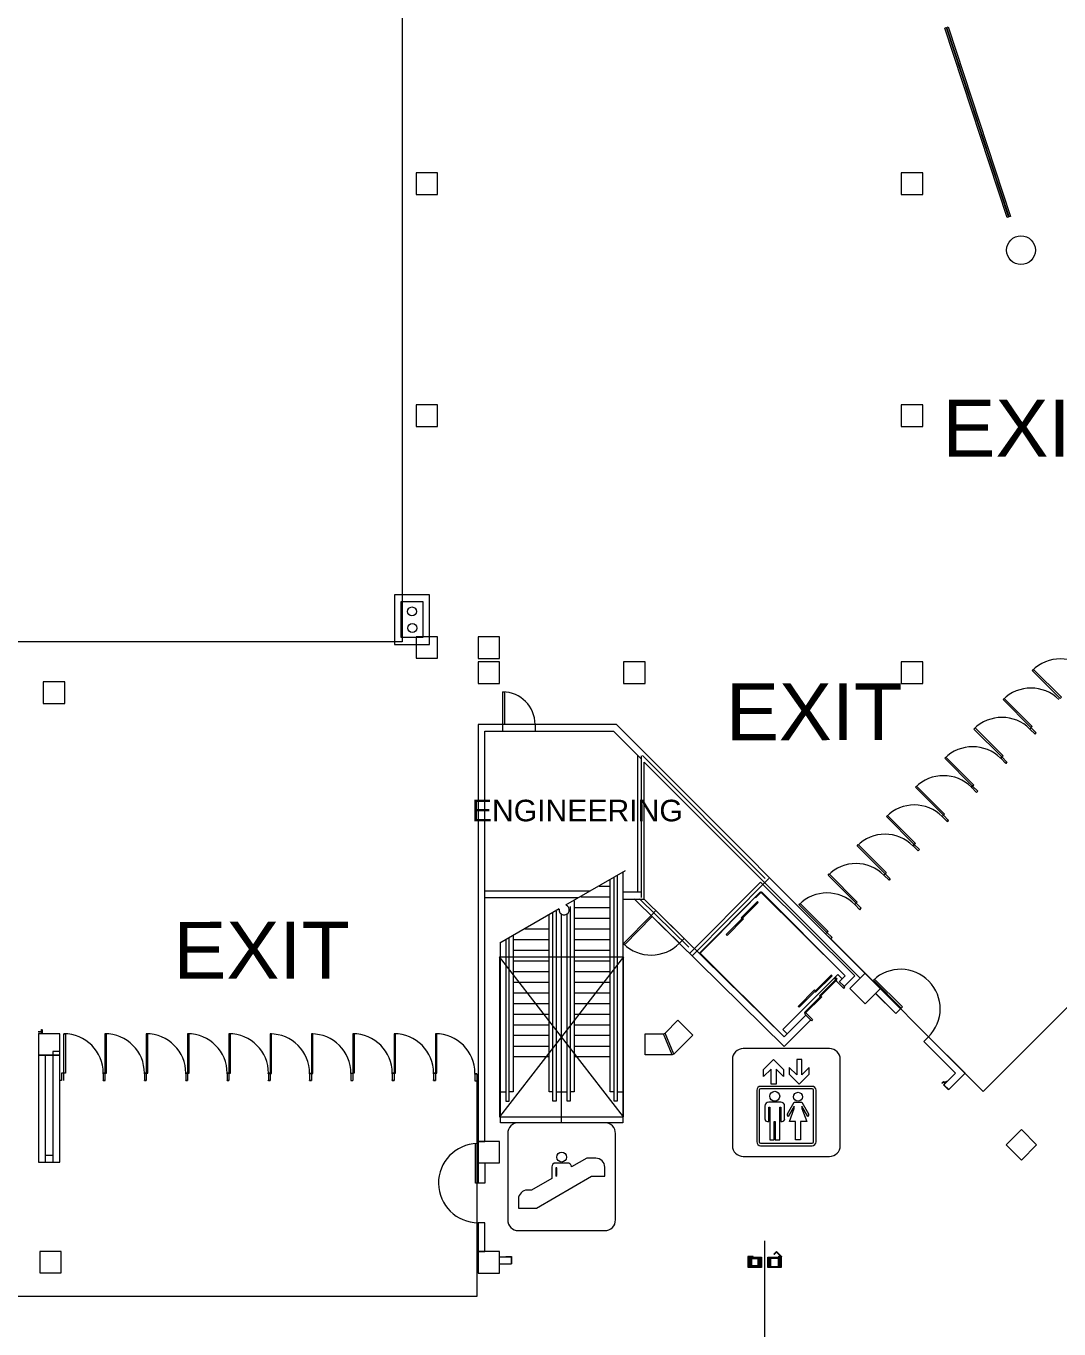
# Model space of a CAD drawing. Header units: inches. Extents: x -357 to 23496, y 116 to 10306.
# Drawn here: x 11954 to 13104, y 7147 to 8597 of the extents above; entities that cross this region are included whole.
import ezdxf
from ezdxf.enums import TextEntityAlignment as Align

# ---------------------------------------------------------------- set-up
doc = ezdxf.new("R2010")
doc.units = ezdxf.units.IN
doc.header["$MEASUREMENT"] = 0
for name, color, linetype, true_color in [('Airwall', 7, 'Continuous', 0xffffff), ('Building', 7, 'Continuous', 0xffffff), ('Columns', 7, 'Continuous', 0xffffff), ('Exit Text', 7, 'Continuous', 0xffffff), ('Symbols', 7, 'Continuous', 0xffffff), ('Text', 7, 'Continuous', 0xffffff)]:
    doc.layers.add(name, color=color, linetype=linetype, true_color=true_color)
doc.styles.add('Arial', font='Arial.ttf')

msp = doc.modelspace()

# ---------------------------------------------------------------- linework, layer by layer
at = {"layer": 'Airwall', "color": 4, "lineweight": 5, "transparency": 33554687}
msp.add_lwpolyline([(12776.3, 7245.3), (12776.3, 3820.5)], dxfattribs=at).dxf.unprotected_set("ltscale", 0)
at = {"layer": 'Building', "color": 18, "lineweight": 5, "true_color": 0x000000, "transparency": 33554687}
for points in [[(12373.1, 8986.6), (12373.1, 7911.7), (2258.7, 7911.7), (1572, 7225.1)], [(12978.3, 8595.3), (13047.8, 8384.4), (13046.3, 8384), (12976.9, 8594.8), (12978.3, 8595.3)], [(12980.4, 8596), (13049.9, 8385.1), (13048.5, 8384.7), (12979, 8595.5), (12980.4, 8596)], [(12364.3, 7909), (12403.5, 7909), (12403.5, 7964.3), (12364.3, 7964.3), (12364.3, 7909)], [(12371.9, 7956.6), (12395.9, 7956.6), (12395.9, 7916.6), (12371.9, 7916.6), (12371.9, 7956.6)], [(12849.9, 7581.3), (13019.6, 7411.6), (13514.2, 7906.2)], [(13074.1, 7880), (13075.4, 7881.2), (13106.5, 7850.1), (13105.3, 7848.9), (13074.1, 7880), (13074.1, 7880)], [(12484.9, 7812.3), (12484.9, 7856), (12486.7, 7856), (12486.7, 7820)], [(13041.6, 7847.5), (13042.8, 7848.7), (13074, 7817.6), (13072.7, 7816.4), (13041.6, 7847.5), (13041.6, 7847.5)], [(12899.5, 7520.9), (12922.3, 7498.1), (12927.7, 7503.5), (12611.3, 7820), (12457.4, 7820), (12457.4, 7356), (12465, 7356), (12465, 7812.3), (12608.1, 7812.3)], [(12520.9, 7820), (12520.9, 7812.3)], [(13009.3, 7814.8), (13010.5, 7816), (13041.6, 7784.9), (13040.4, 7783.7), (13009.3, 7814.8), (13009.3, 7814.8)], [(13073.3, 7815.8), (13072.9, 7816.2), (13071.5, 7814.8), (13077.2, 7809.1), (13078.6, 7810.5), (13078.2, 7810.9)], [(13072.7, 7816.4), (13078.4, 7810.7)], [(12634.8, 7785.7), (12608.1, 7812.3), (12638.6, 7781.9)], [(12634.8, 7785.7), (12634.8, 7633.3)], [(12777.1, 7648.6), (12640.4, 7785.5)], [(12618.4, 7625.6), (12642.4, 7625.6), (12642.4, 7778)], [(12638.8, 7785), (12638.8, 7627.4)], [(12882.7, 7537.7), (12642.4, 7778)], [(12976.7, 7782.3), (12978, 7783.5), (13009.1, 7752.4), (13007.8, 7751.1), (12976.7, 7782.3), (12976.7, 7782.3)], [(13039.3, 7781.9), (13039, 7782.3), (13040.4, 7783.7), (13046, 7778), (13044.6, 7776.6), (13044.3, 7777)], [(13040.7, 7783.3), (13040.4, 7783.7), (13039, 7782.3), (13044.6, 7776.6), (13046, 7778), (13045.7, 7778.4)], [(12944.3, 7750), (12945.5, 7751.2), (12976.6, 7720.1), (12975.4, 7718.9), (12944.3, 7750), (12944.3, 7750)], [(13006.8, 7749.4), (13006.4, 7749.7), (13007.8, 7751.1), (13013.5, 7745.5), (13012.1, 7744.1), (13011.7, 7744.4)], [(13008.3, 7751), (13007.9, 7751.4), (13006.5, 7750), (13012.2, 7744.3), (13013.6, 7745.7), (13013.2, 7746.1)], [(12911.8, 7717.4), (12913, 7718.7), (12944.1, 7687.6), (12942.9, 7686.3), (12911.8, 7717.4), (12911.8, 7717.4)], [(12974.3, 7717.1), (12974, 7717.4), (12975.4, 7718.9), (12981.1, 7713.2), (12979.6, 7711.8), (12979.3, 7712.1)], [(12975.7, 7718.5), (12975.4, 7718.9), (12974, 7717.4), (12979.6, 7711.8), (12981, 7713.2), (12980.7, 7713.6)], [(12879.2, 7684.9), (12880.5, 7686.2), (12911.6, 7655.1), (12910.3, 7653.8), (12879.2, 7684.9), (12879.2, 7684.9)], [(12943.2, 7686), (12942.9, 7686.4), (12941.5, 7684.9), (12947.1, 7679.3), (12948.5, 7680.7), (12948.2, 7681)], [(12941.8, 7684.6), (12941.5, 7684.9), (12942.9, 7686.3), (12948.5, 7680.7), (12947.1, 7679.3), (12946.8, 7679.6)], [(12618.4, 7655), (12618.4, 7376.7), (12482.4, 7376.7), (12482.4, 7576.4)], [(12621.2, 7657), (12554.9, 7618.7)], [(12608.7, 7411.2), (12604.4, 7411.2), (12604.4, 7646.9)], [(12612.2, 7651.4), (12612.2, 7400.7), (12608.7, 7400.7), (12608.7, 7649.4)], [(12864.9, 7528.4), (12876.8, 7540.3), (12771.7, 7644.4), (12692.8, 7565.2)], [(12695.8, 7562.5), (12781.1, 7648.4)], [(12846.9, 7652.2), (12848.1, 7653.5), (12879.2, 7622.3), (12878, 7621.1), (12846.9, 7652.2), (12846.9, 7652.2)], [(12915.8, 7648.3), (12916.2, 7648), (12914.8, 7646.6), (12909.1, 7652.2), (12910.5, 7653.6), (12910.9, 7653.3), (12910.5, 7653.6), (12909.1, 7652.2), (12914.8, 7646.6), (12916.2, 7648), (12915.8, 7648.3)], [(12910.3, 7653.8), (12916, 7648.2)], [(12465, 7634.6), (12582, 7634.6)], [(12569.1, 7626.9), (12465, 7626.9)], [(12571.7, 7628.1), (12604.4, 7628.1)], [(12592.3, 7639.9), (12604.4, 7639.9)], [(12638.6, 7633.3), (12618.4, 7633.3)], [(12631.2, 7625.9), (12797.9, 7461.5), (12827.4, 7490.9)], [(12636.9, 7625.7), (12691.8, 7572)], [(12642, 7626), (12797.9, 7472.2), (12822, 7496.3)], [(12866, 7540.3), (12771.7, 7633.6), (12703.6, 7565.2)], [(12822, 7496.3), (12797.9, 7472.2), (12704.6, 7565.5), (12771.7, 7633.6), (12866, 7540.3), (12859.5, 7533.8), (12866, 7540.3), (12772.7, 7633.6), (12766.2, 7627.1)], [(12547.7, 7614.6), (12481.8, 7576.5)], [(12544.2, 7612.1), (12544.2, 7400.7), (12540.7, 7400.7), (12540.7, 7610.1)], [(12560, 7617.4), (12560, 7400.7), (12556.5, 7400.7), (12556.5, 7609.7)], [(12564.4, 7623.8), (12564.4, 7411.2), (12560, 7411.2)], [(12564.4, 7616.2), (12604.4, 7616.2)], [(12650.1, 7607.3), (12655.4, 7612.8), (12686.8, 7581.9), (12681.5, 7576.5), (12650.1, 7607.3)], [(12751.8, 7604.4), (12752.7, 7603.5), (12734.5, 7585.2), (12733.6, 7586.2), (12769.2, 7621.9), (12768.3, 7622.8), (12750.1, 7604.6), (12751, 7603.7)], [(12814.5, 7619.5), (12815.8, 7620.7), (12846.9, 7589.6), (12845.7, 7588.4), (12814.5, 7619.5), (12814.5, 7619.5)], [(12878.5, 7620.6), (12878.2, 7620.9), (12876.8, 7619.5), (12882.4, 7613.8), (12883.8, 7615.3), (12883.5, 7615.6)], [(12878, 7621.1), (12883.7, 7615.4)], [(12540.7, 7411.2), (12536.4, 7411.2), (12536.4, 7607.6)], [(12550.4, 7376.7), (12550.4, 7609.5)], [(12564.4, 7604.3), (12604.4, 7604.3)], [(12619.2, 7576), (12620.5, 7574.8), (12651.3, 7606.1), (12650.1, 7607.3), (12619.2, 7576), (12619.2, 7576)], [(12496.4, 7584.5), (12496.4, 7411.2), (12492, 7411.2)], [(12510, 7592.4), (12536.4, 7592.4)], [(12564.4, 7592.4), (12604.4, 7592.4)], [(12704.6, 7565.5), (12728.7, 7589.6)], [(12844.6, 7586.6), (12844.2, 7587), (12845.7, 7588.4), (12851.3, 7582.7), (12849.9, 7581.3), (12849.5, 7581.7)], [(12846, 7588.1), (12845.6, 7588.4), (12844.2, 7587), (12849.9, 7581.3), (12851.3, 7582.8), (12850.9, 7583.1)], [(12488.5, 7580), (12488.5, 7400.7), (12492, 7400.7), (12492, 7582)], [(12496.4, 7580.5), (12536.4, 7580.5)], [(12496.4, 7568.7), (12536.4, 7568.7)], [(12564.4, 7580.5), (12604.4, 7580.5)], [(12564.4, 7568.7), (12604.4, 7568.7)], [(12481.4, 7561.2), (12619.4, 7561.2)], [(12619.4, 7383.2), (12481.4, 7561.2), (12481.4, 7383.2), (12619.4, 7383.2), (12619.4, 7561.2), (12481.4, 7383.2)], [(12496.4, 7556.8), (12536.4, 7556.8)], [(12564.4, 7556.8), (12604.4, 7556.8)], [(12496.4, 7544.9), (12536.4, 7544.9)], [(12564.4, 7544.9), (12604.4, 7544.9)], [(12862.5, 7537), (12857.8, 7541.7), (12796.6, 7480.3), (12801.3, 7475.6)], [(12832.2, 7522.9), (12833.1, 7522), (12851.3, 7540.2), (12850.4, 7541.1), (12814.7, 7505.3), (12813.8, 7506.2), (12832, 7524.5), (12832.9, 7523.6)], [(12888.1, 7509.2), (12905.1, 7526.2), (12888.1, 7543.1), (12871.1, 7526.2), (12888.1, 7509.2), (12888.1, 7509.2)], [(12496.4, 7533.1), (12536.4, 7533.1)], [(12496.6, 7533), (12535.5, 7533)], [(12564.4, 7533.1), (12604.4, 7533.1)], [(12564.6, 7533), (12603.5, 7533)], [(12838.9, 7517.7), (12839.8, 7516.8), (12821.6, 7498.5), (12820.7, 7499.4), (12856.3, 7535.2), (12855.4, 7536.1), (12837.2, 7517.8), (12838.1, 7516.9)], [(12857, 7536.3), (12855, 7538.3), (12854.2, 7537.6), (12856.7, 7535.2), (12856, 7534.5), (12864.3, 7526.2), (12865.7, 7527.6), (12863.9, 7529.4)], [(12865.2, 7528.2), (12865.2, 7528.2), (12859.4, 7533.9)], [(12872.1, 7534.8), (12871.7, 7535.2), (12867.4, 7530.9), (12867.8, 7530.5)], [(12897.3, 7535.3), (12928.4, 7504.2)], [(12922.3, 7498.1), (12929.6, 7505.5), (12898.6, 7536.5)], [(12496.4, 7521.2), (12536.4, 7521.2)], [(12564.4, 7521.2), (12604.4, 7521.2)], [(12899.9, 7520.6), (12922.3, 7498.1)], [(12496.4, 7509.3), (12536.4, 7509.3)], [(12496.4, 7497.4), (12536.4, 7497.4)], [(12564.4, 7509.3), (12604.4, 7509.3)], [(12564.4, 7497.4), (12604.4, 7497.4)], [(12822, 7496.3), (12797.9, 7472.2), (12773.5, 7496.5)], [(12829.7, 7491.5), (12828.3, 7490), (12820.9, 7497.4), (12822.3, 7498.9), (12829.7, 7491.5)], [(11972.1, 7480.8), (11972.1, 7477.8)], [(12496.4, 7485.5), (12536.4, 7485.5)], [(12564.4, 7485.5), (12604.4, 7485.5)], [(12673.5, 7452.1), (12643.3, 7452.1), (12643.3, 7475.8), (12663.7, 7475.8), (12665.5, 7476.5), (12679.9, 7490.9), (12696.6, 7474.2), (12675.3, 7452.9), (12673.5, 7452.1)], [(12454, 7430.8), (12454, 7431.3), (12456, 7431.3), (12456, 7183.3), (11751.3, 7183.3), (11751.3, 7475.4)], [(11972.1, 7477.8), (11968.1, 7477.8)], [(11968.1, 7477.8), (11968.1, 7477.8)], [(11968.3, 7478), (11971.4, 7478)], [(11968.3, 7475.8), (11968.6, 7476)], [(11968.3, 7475.8), (11968.3, 7475.8)], [(11992.1, 7475.8), (11968.3, 7475.8), (11968.3, 7332.7), (11991.9, 7332.7), (11991.9, 7455.8), (11984.3, 7455.8), (11984.3, 7332.7)], [(11968.3, 7452), (11992.1, 7452), (11992.1, 7475.8)], [(11992.1, 7475.8), (11968.3, 7475.8)], [(11968.6, 7476), (11971.7, 7476)], [(11971.8, 7478.4), (11971.8, 7480.5)], [(11972.3, 7475.8), (11972, 7476.1)], [(11972.1, 7476.4), (11972.1, 7479.5)], [(11972.3, 7479.8), (11972.3, 7475.8)], [(11996.4, 7423.8), (11996.4, 7475.8), (11998.2, 7475.8), (11998.2, 7431.8), (11996.4, 7431.8)], [(12042.2, 7475.7), (12042.2, 7423.7), (12040.2, 7423.7), (12040.2, 7424.2)], [(12044, 7475.7), (12042.2, 7475.7)], [(12044, 7431.7), (12044, 7475.7)], [(12088.2, 7475.7), (12088.2, 7423.7), (12086.2, 7423.7), (12086.2, 7424.2)], [(12090, 7475.7), (12088.2, 7475.7)], [(12090, 7431.7), (12090, 7475.7)], [(12134.2, 7475.7), (12134.2, 7423.7), (12132.2, 7423.7), (12132.2, 7424.2)], [(12136, 7475.7), (12134.2, 7475.7)], [(12136, 7431.7), (12136, 7475.7)], [(12180.2, 7475.7), (12180.2, 7423.7), (12178.2, 7423.7), (12178.2, 7424.2)], [(12182, 7475.7), (12180.2, 7475.7)], [(12182, 7431.7), (12182, 7475.7)], [(12226, 7475.6), (12226, 7423.6), (12224, 7423.6), (12224, 7424.1)], [(12227.7, 7475.6), (12226, 7475.6)], [(12227.7, 7431.6), (12227.7, 7475.6)], [(12270, 7431.1), (12270, 7431.6), (12272, 7431.6), (12273.7, 7431.6), (12273.7, 7475.6), (12272, 7475.6), (12272, 7423.6), (12270, 7423.6), (12270, 7424.1)], [(12318, 7475.8), (12318, 7423.8)], [(12318, 7475.8), (12319.7, 7475.8)], [(12319.7, 7475.8), (12319.7, 7431.8)], [(12364, 7475.8), (12364, 7423.8), (12362, 7423.8), (12362, 7424.3)], [(12365.7, 7475.8), (12364, 7475.8)], [(12365.7, 7431.8), (12365.7, 7475.8)], [(12410, 7475.8), (12410, 7423.8), (12408, 7423.8), (12408, 7424.3)], [(12411.7, 7475.8), (12410, 7475.8)], [(12411.7, 7431.8), (12411.7, 7475.8)], [(12536.4, 7473.7), (12496.4, 7473.7)], [(12604.4, 7473.7), (12564.4, 7473.7)], [(12673.5, 7452.1), (12663.7, 7475.8)], [(12675.3, 7452.9), (12665.5, 7476.5)], [(12806.3, 7480.6), (12797.9, 7472.2)], [(12958.8, 7472.4), (12953.4, 7467)], [(12988.7, 7431.8), (12975.9, 7419), (12981.3, 7413.6), (12999.5, 7431.8), (12958.8, 7472.4), (12953.4, 7467), (12988.7, 7431.8)], [(11992.1, 7452), (11968.3, 7452)], [(11975.9, 7332.7), (11975.9, 7452)], [(12496.4, 7461.8), (12536.4, 7461.8)], [(12564.4, 7461.8), (12604.4, 7461.8)], [(12536.4, 7449.9), (12496.4, 7449.9)], [(12604.4, 7449.9), (12564.4, 7449.9)], [(11996, 7431.4), (11996, 7431.9), (11994, 7431.8), (11994, 7423.8), (11992, 7423.8), (11992, 7424.3)], [(12040.2, 7431.2), (12040.2, 7431.7)], [(12040.2, 7431.7), (12042.2, 7431.7)], [(12042.4, 7431.3), (12042.4, 7431.8), (12040.4, 7431.8), (12040.4, 7423.8), (12042.4, 7423.8), (12042.4, 7424.3)], [(12042.2, 7431.7), (12044, 7431.7)], [(12088.2, 7431.2), (12088.2, 7431.7), (12086.2, 7431.7), (12086.2, 7423.7), (12088.2, 7423.7), (12088.2, 7424.2)], [(12086.2, 7431.2), (12086.2, 7431.7)], [(12086.2, 7431.7), (12088.2, 7431.7)], [(12088.2, 7431.7), (12090, 7431.7)], [(12134.2, 7431.2), (12134.2, 7431.7), (12132.2, 7431.7), (12132.2, 7423.7), (12134.2, 7423.7), (12134.2, 7424.2)], [(12132.2, 7431.2), (12132.2, 7431.7)], [(12132.2, 7431.7), (12134.2, 7431.7)], [(12134.2, 7431.7), (12136, 7431.7)], [(12180.2, 7431.2), (12180.2, 7431.7), (12178.2, 7431.7), (12178.2, 7423.7), (12180.2, 7423.7), (12180.2, 7424.2)], [(12178.2, 7431.2), (12178.2, 7431.7)], [(12178.2, 7431.7), (12180.2, 7431.7)], [(12180.2, 7431.7), (12182, 7431.7)], [(12224, 7431.1), (12224, 7431.6)], [(12224, 7431.6), (12226, 7431.6)], [(12226.2, 7431.2), (12226.2, 7431.7), (12224.2, 7431.7), (12224.2, 7423.7), (12226.2, 7423.7), (12226.2, 7424.2)], [(12226, 7431.6), (12227.7, 7431.6)], [(12272, 7431.1), (12272, 7431.6), (12270, 7431.6), (12270, 7423.6), (12272, 7423.6), (12272, 7424.1)], [(12318, 7431.1), (12318, 7431.6), (12316, 7431.6), (12316, 7423.6), (12318, 7423.6), (12318, 7424.1)], [(12319.7, 7431.8), (12318, 7431.8)], [(12364, 7431.3), (12364, 7431.8), (12362, 7431.8), (12362, 7423.8), (12364, 7423.8), (12364, 7424.3)], [(12362, 7431.3), (12362, 7431.8)], [(12362, 7431.8), (12364, 7431.8)], [(12364, 7431.8), (12365.7, 7431.8)], [(12410, 7431.3), (12410, 7431.8), (12408, 7431.8), (12408, 7423.8), (12410, 7423.8), (12410, 7424.3)], [(12408, 7431.3), (12408, 7431.8)], [(12408, 7431.8), (12410, 7431.8)], [(12410, 7431.8), (12411.7, 7431.8)], [(12454, 7431.8), (12454, 7423.8)], [(12456, 7430.8), (12456, 7431.3), (12454, 7431.3), (12454, 7423.3), (12456, 7423.3), (12456, 7423.8)], [(12454, 7423.8), (12454, 7423.3)], [(12454, 7423.3), (12456, 7423.3)], [(12482.4, 7411.2), (12488.5, 7411.2)], [(12544.2, 7411.2), (12556.5, 7411.2)], [(12612.2, 7411.2), (12618.4, 7411.2)], [(12973.4, 7420.8), (12975.2, 7422.5)], [(12973.4, 7420.8), (12973.4, 7420.8)], [(12975, 7422), (12973.8, 7420.8)], [(12973.8, 7420.8), (12973.8, 7420.8)], [(12975.2, 7422.5), (12975.2, 7422.6)], [(12975.2, 7422.6), (12975.2, 7422.6)], [(12975.2, 7422.6), (12975.2, 7422.6)], [(12975.2, 7422.6), (12975.2, 7422.6)], [(12975.2, 7422.6), (12975.2, 7422.6)], [(12975.2, 7422.6), (12975.2, 7422.6)], [(12975.2, 7422.6), (12975.2, 7422.6)], [(12975.2, 7422.6), (12975.2, 7422.6)], [(12975.2, 7422.6), (12975.3, 7422.6)], [(12975.2, 7422.5), (12975.2, 7422.5)], [(12975.2, 7422.5), (12975.2, 7422.5)], [(12975.2, 7422.5), (12975.2, 7422.5)], [(12975.2, 7422.5), (12976.9, 7420.8)], [(12978, 7421.8), (12975.2, 7419)], [(12975.2, 7419), (12980.8, 7413.3)], [(12975.3, 7422.6), (12975.3, 7422.6)], [(12975.3, 7422.6), (12975.3, 7422.6)], [(12975.3, 7422.6), (12975.3, 7422.6)], [(12975.3, 7422.6), (12975.3, 7422.6)], [(12975.3, 7422.6), (12975.3, 7422.6)], [(12975.3, 7422.6), (12975.3, 7422.6)], [(12975.3, 7422.6), (12975.3, 7422.6)], [(12975.3, 7422.6), (12975.3, 7422.6)], [(12975.3, 7422.6), (12975.3, 7422.6)], [(12975.3, 7422.6), (12975.3, 7422.6)], [(12975.3, 7422.6), (12975.3, 7422.6)], [(12975.3, 7422.6), (12975.4, 7422.6)], [(12975.4, 7422.6), (12975.4, 7422.6)], [(12975.4, 7422.6), (12975.4, 7422.6)], [(12975.4, 7422.6), (12975.4, 7422.6)], [(12975.4, 7422.6), (12975.4, 7422.6)], [(12975.4, 7422.6), (12975.4, 7422.6)], [(12975.4, 7422.6), (12975.4, 7422.6)], [(12975.4, 7422.6), (12975.4, 7422.6)], [(12975.4, 7422.6), (12975.4, 7422.6)], [(12975.4, 7422.6), (12975.4, 7422.6)], [(12975.4, 7422.6), (12975.4, 7422.6)], [(12975.4, 7422.6), (12975.4, 7422.6)], [(12975.4, 7422.6), (12975.5, 7422.6)], [(12976.6, 7420.8), (12975.4, 7422)], [(12975.5, 7422.6), (12975.5, 7422.6)], [(12975.5, 7422.6), (12975.5, 7422.6)], [(12975.5, 7422.6), (12975.5, 7422.6)], [(12975.5, 7422.6), (12975.5, 7422.6)], [(12975.5, 7422.6), (12975.5, 7422.6)], [(12975.5, 7422.6), (12975.5, 7422.6)], [(12975.5, 7422.6), (12975.5, 7422.6)], [(12975.5, 7422.6), (12975.5, 7422.5)], [(12975.5, 7422.5), (12975.5, 7422.5)], [(12975.5, 7422.5), (12975.5, 7422.5)], [(12975.5, 7422.5), (12976.7, 7421.3)], [(12976.2, 7419.4), (12978, 7421.1)], [(12976.2, 7419.4), (12976.2, 7419.4)], [(12980.8, 7414), (12976.2, 7418.6)], [(12976.2, 7418.6), (12976.2, 7418.6)], [(12976.6, 7420.8), (12976.6, 7420.8)], [(12978.7, 7422.5), (12976.9, 7420.8)], [(12976.9, 7420.8), (12976.9, 7420.8)], [(12977.2, 7421.3), (12978.4, 7422.5)], [(12978, 7421.8), (12978, 7421.8)], [(12978, 7421.1), (12978, 7421.1)], [(12980.9, 7414), (12980.8, 7414)], [(12980.8, 7414), (12980.8, 7414)], [(12980.8, 7413.3), (12980.8, 7413.4)], [(12980.8, 7413.4), (12980.9, 7413.4)], [(12980.9, 7413.9), (12980.9, 7414)], [(12980.9, 7414), (12980.9, 7414)], [(12980.9, 7414), (12980.9, 7414)], [(12980.9, 7414), (12980.9, 7414)], [(12980.9, 7414), (12980.9, 7414)], [(12980.9, 7414), (12980.9, 7414)], [(12981, 7413.9), (12980.9, 7413.9)], [(12980.9, 7413.9), (12980.9, 7413.9)], [(12980.9, 7413.9), (12980.9, 7413.9)], [(12980.9, 7413.9), (12980.9, 7413.9)], [(12980.9, 7413.9), (12980.9, 7413.9)], [(12980.9, 7413.4), (12980.9, 7413.5)], [(12980.9, 7413.5), (12980.9, 7413.5)], [(12980.9, 7413.5), (12980.9, 7413.5)], [(12980.9, 7413.5), (12980.9, 7413.5)], [(12980.9, 7413.5), (12980.9, 7413.5)], [(12980.9, 7413.5), (12981, 7413.5)], [(12980.9, 7413.4), (12980.9, 7413.4)], [(12980.9, 7413.4), (12980.9, 7413.4)], [(12980.9, 7413.4), (12980.9, 7413.4)], [(12980.9, 7413.4), (12980.9, 7413.4)], [(12980.9, 7413.4), (12980.9, 7413.4)], [(12981, 7413.8), (12981, 7413.9)], [(12981, 7413.7), (12981, 7413.8)], [(12981, 7413.8), (12981, 7413.8)], [(12981, 7413.8), (12981, 7413.8)], [(12981, 7413.8), (12981, 7413.8)], [(12981, 7413.8), (12981, 7413.8)], [(12981, 7413.8), (12981, 7413.8)], [(12981, 7413.6), (12981, 7413.7)], [(12981, 7413.7), (12981, 7413.7)], [(12981, 7413.7), (12981, 7413.7)], [(12981, 7413.7), (12981, 7413.7)], [(12981, 7413.7), (12981, 7413.7)], [(12981, 7413.7), (12981, 7413.7)], [(12981, 7413.5), (12981, 7413.6)], [(12981, 7413.6), (12981, 7413.6)], [(12981, 7413.6), (12981, 7413.6)], [(12981, 7413.6), (12981, 7413.6)], [(12981, 7413.6), (12981, 7413.6)], [(12981, 7413.5), (12981, 7413.5)], [(12465, 7332), (12465, 7309.5), (12454.6, 7309.5), (12454.6, 7353.4)], [(12456.4, 7309.5), (12456.4, 7353.4)], [(12457.4, 7332), (12481.4, 7332), (12481.4, 7356), (12457.4, 7356), (12457.4, 7309.5)], [(11984.3, 7340.4), (11975.9, 7340.4)], [(12457.4, 7233.4), (12465, 7233.4), (12465, 7265.5), (12457.4, 7265.5), (12457.4, 7209.5), (12481.4, 7209.5), (12481.4, 7233.5), (12457.4, 7233.5)], [(12494.5, 7227.3), (12481.4, 7227.3)], [(12481.4, 7219.7), (12494.5, 7219.7)], [(12488.5, 7227.8), (12494.5, 7227.8)], [(12494.1, 7227.3), (12494.1, 7219.7)], [(12494.1, 7220.1), (12494.1, 7220.2)], [(12494.1, 7220.2), (12494.1, 7220.2)], [(12494.1, 7220.2), (12494.1, 7220.2)], [(12494.1, 7220), (12494.1, 7220.1)], [(12494.1, 7220.1), (12494.1, 7220.1)], [(12494.1, 7220.1), (12494.1, 7220.1)], [(12494.1, 7220.1), (12494.1, 7220.1)], [(12494.1, 7220.1), (12494.1, 7220.1)], [(12494.1, 7220.1), (12494.1, 7220.1)], [(12494.1, 7220.1), (12494.1, 7220.1)], [(12494.2, 7220), (12494.1, 7220)], [(12494.1, 7220), (12494.1, 7220)], [(12494.1, 7220), (12494.1, 7220)], [(12494.2, 7219.9), (12494.2, 7220)], [(12494.2, 7220), (12494.2, 7220)], [(12494.2, 7220), (12494.2, 7220)], [(12494.2, 7220), (12494.2, 7220)], [(12494.3, 7219.9), (12494.2, 7219.9)], [(12494.2, 7219.9), (12494.2, 7219.9)], [(12494.2, 7219.9), (12494.2, 7219.9)], [(12494.2, 7219.9), (12494.2, 7219.9)], [(12494.2, 7219.9), (12494.2, 7219.9)], [(12494.2, 7219.9), (12494.2, 7219.9)], [(12494.2, 7219.9), (12494.2, 7219.9)], [(12494.3, 7219.8), (12494.3, 7219.9)], [(12494.3, 7219.9), (12494.3, 7219.9)], [(12494.4, 7219.8), (12494.3, 7219.8)], [(12494.3, 7219.8), (12494.3, 7219.8)], [(12494.3, 7219.8), (12494.3, 7219.8)], [(12494.3, 7219.8), (12494.3, 7219.8)], [(12494.3, 7219.8), (12494.3, 7219.8)], [(12494.3, 7219.8), (12494.3, 7219.8)], [(12494.5, 7219.8), (12494.4, 7219.8)], [(12494.4, 7219.8), (12494.4, 7219.8)], [(12494.4, 7219.8), (12494.4, 7219.8)], [(12494.4, 7219.8), (12494.4, 7219.8)], [(12494.4, 7219.8), (12494.4, 7219.8)], [(12494.4, 7219.8), (12494.4, 7219.8)], [(12494.4, 7219.8), (12494.4, 7219.8)], [(12494.5, 7227.8), (12494.5, 7219.8)], [(12494.5, 7219.8), (12494.5, 7219.8)], [(12494.5, 7219.8), (12494.5, 7219.8)], [(12494.5, 7219.8), (12494.5, 7219.8)], [(12494.5, 7219.8), (12494.5, 7219.8)], [(12494.5, 7219.8), (12494.5, 7219.8)], [(12494.5, 7219.8), (12494.5, 7219.8)], [(12763.5, 7227.8), (12757.5, 7227.8)], [(12757.5, 7227.8), (12757.5, 7219.8)], [(12757.5, 7219.8), (12757.6, 7219.8)], [(12757.6, 7219.8), (12757.6, 7219.8)], [(12757.6, 7219.8), (12757.6, 7219.8)], [(12757.6, 7219.8), (12757.6, 7219.8)], [(12757.6, 7219.8), (12757.6, 7219.8)], [(12757.6, 7219.8), (12757.6, 7219.8)], [(12757.6, 7219.8), (12757.7, 7219.8)], [(12757.7, 7219.8), (12757.7, 7219.8)], [(12757.7, 7219.8), (12757.7, 7219.8)], [(12757.7, 7219.8), (12757.7, 7219.8)], [(12757.7, 7219.8), (12757.7, 7219.8)], [(12757.7, 7219.8), (12757.7, 7219.8)], [(12757.7, 7219.8), (12757.7, 7219.8)], [(12757.7, 7219.8), (12757.8, 7219.8)], [(12757.8, 7219.8), (12757.8, 7219.9)], [(12757.8, 7219.9), (12757.8, 7219.9)], [(12757.8, 7219.9), (12757.9, 7219.9)], [(12757.8, 7219.8), (12757.8, 7219.8)], [(12757.8, 7219.8), (12757.8, 7219.8)], [(12757.8, 7219.8), (12757.8, 7219.8)], [(12757.8, 7219.8), (12757.8, 7219.8)], [(12757.8, 7219.8), (12757.8, 7219.8)], [(12757.9, 7219.9), (12757.9, 7220)], [(12757.9, 7220), (12757.9, 7220)], [(12757.9, 7220), (12757.9, 7220)], [(12757.9, 7220), (12757.9, 7220)], [(12757.9, 7220), (12757.9, 7220)], [(12757.9, 7220), (12758, 7220)], [(12757.9, 7219.9), (12757.9, 7219.9)], [(12757.9, 7219.9), (12757.9, 7219.9)], [(12757.9, 7219.9), (12757.9, 7219.9)], [(12757.9, 7219.9), (12757.9, 7219.9)], [(12757.9, 7219.9), (12757.9, 7219.9)], [(12757.9, 7219.9), (12757.9, 7219.9)], [(12772.7, 7215.6), (12758, 7215.6), (12758, 7227.3), (12772.7, 7227.3), (12772.7, 7215.6), (12772.7, 7215.6)], [(12758, 7220.1), (12758, 7220.2)], [(12758, 7220.2), (12758, 7220.2)], [(12758, 7220.2), (12758, 7220.2)], [(12758, 7220), (12758, 7220.1)], [(12758, 7220.1), (12758, 7220.1)], [(12758, 7220.1), (12758, 7220.1)], [(12758, 7220.1), (12758, 7220.1)], [(12758, 7220.1), (12758, 7220.1)], [(12758, 7220.1), (12758, 7220.1)], [(12758, 7220.1), (12758, 7220.1)], [(12758, 7220), (12758, 7220)], [(12758.6, 7215.6), (12758.6, 7227.3)], [(12772.1, 7226.7), (12758.6, 7226.7)], [(12759.2, 7216.2), (12759.2, 7226.7)], [(12771.5, 7226.1), (12759.2, 7226.1)], [(12760.7, 7224.6), (12760.2, 7224.6), (12760.2, 7224.8), (12760.3, 7224.8), (12760.3, 7224.6), (12760.7, 7224.6), (12760.7, 7226), (12759.3, 7226), (12759.3, 7224.6), (12759.7, 7224.6), (12759.7, 7224.8), (12759.7, 7224.8), (12759.7, 7224.6), (12759.2, 7224.6)], [(12760.7, 7216.8), (12760.7, 7226.1)], [(12761.4, 7216.8), (12761.4, 7227.3)], [(12769.4, 7225.4), (12761.4, 7225.4)], [(12769.1, 7225.2), (12761.6, 7225.2), (12761.6, 7217.7), (12769.1, 7217.7), (12769.1, 7225.2), (12769.1, 7225.2)], [(12769.4, 7216.8), (12769.4, 7226.1)], [(12770, 7216.8), (12770, 7226.1)], [(12771.5, 7224.6), (12771, 7224.6), (12771, 7224.8), (12771, 7224.8), (12771, 7224.6), (12771.4, 7224.6), (12771.4, 7226), (12770, 7226), (12770, 7224.6), (12770.4, 7224.6), (12770.4, 7224.8), (12770.5, 7224.8), (12770.5, 7224.6), (12770, 7224.6)], [(12771.5, 7216.2), (12771.5, 7226.7)], [(12772.1, 7215.6), (12772.1, 7227.3)], [(12794.7, 7215.6), (12780, 7215.6), (12780, 7227.3), (12794.7, 7227.3), (12794.7, 7215.6)], [(12780.6, 7215.6), (12780.6, 7227.3)], [(12780.6, 7226.7), (12794.1, 7226.7)], [(12781.2, 7216.2), (12781.2, 7226.7)], [(12781.2, 7226.1), (12793.5, 7226.1)], [(12781.2, 7224.6), (12781.7, 7224.6), (12781.7, 7224.8), (12781.7, 7224.8), (12781.7, 7224.6), (12781.3, 7224.6), (12781.3, 7226), (12782.7, 7226), (12782.7, 7224.6), (12782.3, 7224.6), (12782.3, 7224.8), (12782.2, 7224.8), (12782.2, 7224.6), (12782.7, 7224.6)], [(12782.7, 7216.8), (12782.7, 7226.1)], [(12783.4, 7216.8), (12783.4, 7226.1)], [(12786.7, 7230.5), (12789.5, 7233.4)], [(12786.7, 7230.5), (12786.7, 7230.5)], [(12789.2, 7232.3), (12787.4, 7230.5)], [(12787.4, 7230.5), (12787.4, 7230.5)], [(12789.5, 7233.4), (12795.2, 7227.7)], [(12794.5, 7227.7), (12789.9, 7232.3)], [(12794.9, 7227.6), (12791.4, 7227.6)], [(12791.4, 7227.6), (12791.4, 7216.8)], [(12791.7, 7227.6), (12793.2, 7229.1)], [(12792, 7216.8), (12792, 7226.1)], [(12792, 7224.6), (12792.5, 7224.6), (12792.5, 7224.8), (12792.4, 7224.8), (12792.4, 7224.6), (12792, 7224.6), (12792, 7226), (12793.4, 7226), (12793.4, 7224.6), (12793, 7224.6), (12793, 7224.8), (12793, 7224.8), (12793, 7224.6), (12793.5, 7224.6)], [(12793, 7228.5), (12792.1, 7227.6)], [(12793.2, 7229.1), (12794.6, 7227.6)], [(12794.2, 7227.6), (12793.3, 7228.5)], [(12793.5, 7216.2), (12793.5, 7226.7)], [(12794.1, 7215.6), (12794.1, 7227.3)], [(12794.6, 7227.7), (12794.5, 7227.7)], [(12794.5, 7227.7), (12794.5, 7227.7)], [(12794.5, 7227.7), (12794.5, 7227.7)], [(12794.5, 7227.7), (12794.5, 7227.7)], [(12794.5, 7227.7), (12794.5, 7227.7)], [(12794.6, 7227.6), (12794.6, 7227.7)], [(12794.7, 7227.6), (12794.6, 7227.6)], [(12794.6, 7227.6), (12794.6, 7227.6)], [(12794.6, 7227.6), (12794.6, 7227.6)], [(12794.6, 7227.6), (12794.6, 7227.6)], [(12794.6, 7227.6), (12794.6, 7227.6)], [(12794.6, 7227.6), (12794.6, 7227.6)], [(12794.8, 7227.6), (12794.7, 7227.6)], [(12794.7, 7227.6), (12794.7, 7227.6)], [(12794.7, 7227.6), (12794.7, 7227.6)], [(12794.7, 7227.6), (12794.7, 7227.6)], [(12794.7, 7227.6), (12794.7, 7227.6)], [(12794.7, 7227.6), (12794.7, 7227.6)], [(12794.9, 7227.6), (12794.8, 7227.6)], [(12794.8, 7227.6), (12794.8, 7227.6)], [(12794.8, 7227.6), (12794.8, 7227.6)], [(12794.8, 7227.6), (12794.8, 7227.6)], [(12794.8, 7227.6), (12794.8, 7227.6)], [(12794.8, 7227.6), (12794.8, 7227.6)], [(12795, 7227.6), (12794.9, 7227.6)], [(12794.9, 7227.6), (12794.9, 7227.6)], [(12794.9, 7227.6), (12794.9, 7227.6)], [(12794.9, 7227.6), (12794.9, 7227.6)], [(12794.9, 7227.6), (12794.9, 7227.6)], [(12794.9, 7227.6), (12794.9, 7227.6)], [(12795.1, 7227.6), (12795, 7227.6)], [(12795, 7227.6), (12795, 7227.6)], [(12795, 7227.6), (12795, 7227.6)], [(12795, 7227.6), (12795, 7227.6)], [(12795, 7227.6), (12795, 7227.6)], [(12795, 7227.6), (12795, 7227.6)], [(12795.2, 7227.7), (12795.1, 7227.7)], [(12795.1, 7227.7), (12795.1, 7227.7)], [(12795.1, 7227.7), (12795.1, 7227.6)], [(12795.1, 7227.6), (12795.1, 7227.6)], [(12795.1, 7227.6), (12795.1, 7227.6)], [(12795.1, 7227.6), (12795.1, 7227.6)], [(12795.1, 7227.6), (12795.1, 7227.6)], [(12795.2, 7227.7), (12795.2, 7227.7)], [(12795.2, 7227.7), (12795.2, 7227.7)], [(12795.2, 7227.7), (12795.2, 7227.7)], [(12795.2, 7227.7), (12795.2, 7227.7)], [(12772.1, 7216.2), (12758.6, 7216.2)], [(12760.7, 7218.3), (12760.2, 7218.3), (12760.2, 7218.1), (12760.3, 7218.1), (12760.3, 7218.3), (12760.7, 7218.3), (12760.7, 7216.9), (12759.3, 7216.9), (12759.3, 7218.3), (12759.7, 7218.3), (12759.7, 7218.1), (12759.7, 7218.1), (12759.7, 7218.3), (12759.2, 7218.3)], [(12771.5, 7216.8), (12759.2, 7216.8)], [(12761.4, 7217.4), (12769.4, 7217.4)], [(12771.5, 7218.3), (12771, 7218.3), (12771, 7218.1), (12771, 7218.1), (12771, 7218.3), (12771.4, 7218.3), (12771.4, 7216.9), (12770, 7216.9), (12770, 7218.3), (12770.4, 7218.3), (12770.4, 7218.1), (12770.5, 7218.1), (12770.5, 7218.3), (12770, 7218.3)], [(12780.6, 7216.2), (12794.1, 7216.2)], [(12781.2, 7218.3), (12781.7, 7218.3), (12781.7, 7218.1), (12781.7, 7218.1), (12781.7, 7218.3), (12781.3, 7218.3), (12781.3, 7216.9), (12782.7, 7216.9), (12782.7, 7218.3), (12782.3, 7218.3), (12782.3, 7218.1), (12782.2, 7218.1), (12782.2, 7218.3), (12782.7, 7218.3)], [(12781.2, 7216.8), (12793.5, 7216.8)], [(12792, 7218.3), (12792.5, 7218.3), (12792.5, 7218.1), (12792.4, 7218.1), (12792.4, 7218.3), (12792, 7218.3), (12792, 7216.9), (12793.4, 7216.9), (12793.4, 7218.3), (12793, 7218.3), (12793, 7218.1), (12793, 7218.1), (12793, 7218.3), (12793.5, 7218.3)]]:
    msp.add_lwpolyline(points, dxfattribs=at).dxf.unprotected_set("ltscale", 0)
for centre, radius, start, end in [((13105.3, 7848.9), 44, 45, 135), ((13072.7, 7816.4), 44, 45, 135), ((12484.9, 7820), 36, 0, 90), ((13040.4, 7783.7), 44, 45, 135), ((13007.8, 7751.1), 44, 45, 135), ((12975.4, 7718.9), 44, 45, 135), ((12942.9, 7686.3), 44, 45, 135), ((12910.3, 7653.8), 44, 45, 135), ((12878, 7621.1), 44, 45, 135), ((12845.7, 7588.4), 44, 45, 135), ((12553.3, 7613.6), 5.68, 170.492, 69.509), ((12650.1, 7607.3), 44, -134.541, -44.541), ((12927.7, 7503.5), 44, -45, 133.698), ((11972.1, 7480.5), 0.25, 89.9984, 179.9984), ((11968.3, 7477.8), 0.25, 89.9984, 179.9984), ((11971.4, 7478.4), 0.438, -90.0009, -0.0009), ((11971.7, 7476.4), 0.375, -89.9993, 0.0007), ((11972.3, 7479.5), 0.25, 90.0011, -179.9989), ((11996.4, 7431.8), 44, 0, 90), ((12042.2, 7431.7), 44, 0, 90), ((12088.2, 7431.7), 44, 0, 90), ((12134.2, 7431.7), 44, 0, 90), ((12180.2, 7431.7), 44, 0, 90), ((12226, 7431.6), 44, 0, 90), ((12272, 7431.6), 44, 0, 90), ((12318, 7431.8), 44, 0, 90), ((12364, 7431.8), 44, 0, 90), ((12410, 7431.8), 44, 0, 90), ((12973.6, 7420.9), 0.25, -135.001, -45.001), ((12975.2, 7421.7), 0.312, 44.9971, 134.9971), ((12976.6, 7419), 0.5, 135, -135), ((12976.8, 7420.9), 0.25, -135.001, -45.001), ((12976.9, 7421.6), 0.312, -134.9983, -44.9983), ((12977.6, 7421.5), 0.5, -45, 45), ((12978.5, 7422.4), 0.25, 45.0079, 135.0079), ((12457.4, 7309.5), 44, 91.302, -90), ((12489, 7227.8), 0.438, 180, -90), ((12763.1, 7227.8), 0.438, -90, 0), ((12787.1, 7230.9), 0.5, -135, -45), ((12789.5, 7232), 0.5, 44.9955, 134.9955), ((12791.9, 7227.8), 0.25, -135, -45), ((12793.2, 7228.3), 0.25, 45.0014, 135.0014), ((12794.4, 7227.8), 0.25, -135, -45), ((12794.6, 7227.6), 0.25, -90, 0)]:
    msp.add_arc(centre, radius, start, end, dxfattribs=at).dxf.unprotected_set("ltscale", 0)
at = {"layer": 'Columns', "color": 6, "lineweight": 5, "transparency": 33554687}
for points in [[(12388.4, 8409.5), (12412.4, 8409.5), (12412.4, 8433.5), (12388.4, 8433.5), (12388.4, 8409.5), (12388.4, 8409.5)], [(12928.4, 8409.5), (12952.4, 8409.5), (12952.4, 8433.5), (12928.4, 8433.5), (12928.4, 8409.5), (12928.4, 8409.5)], [(12388.4, 8151.5), (12412.4, 8151.5), (12412.4, 8175.5), (12388.4, 8175.5), (12388.4, 8151.5), (12388.4, 8151.5)], [(12928.4, 8151.5), (12952.4, 8151.5), (12952.4, 8175.5), (12928.4, 8175.5), (12928.4, 8151.5), (12928.4, 8151.5)], [(12388.4, 7893.5), (12412.4, 7893.5), (12412.4, 7917.5), (12388.4, 7917.5), (12388.4, 7893.5), (12388.4, 7893.5)], [(12457.4, 7893.2), (12481.4, 7893.2), (12481.4, 7917.2), (12457.4, 7917.2), (12457.4, 7893.2), (12457.4, 7893.2)], [(12457.4, 7865.5), (12481.4, 7865.5), (12481.4, 7889.5), (12457.4, 7889.5), (12457.4, 7865.5), (12457.4, 7865.5)], [(12619.4, 7865.5), (12643.4, 7865.5), (12643.4, 7889.5), (12619.4, 7889.5), (12619.4, 7865.5), (12619.4, 7865.5)], [(12928.4, 7865.5), (12952.4, 7865.5), (12952.4, 7889.5), (12928.4, 7889.5), (12928.4, 7865.5), (12928.4, 7865.5)], [(11973.4, 7843.2), (11997.4, 7843.2), (11997.4, 7867.2), (11973.4, 7867.2), (11973.4, 7843.2), (11973.4, 7843.2)], [(13062, 7335.2), (13079, 7352.2), (13062, 7369.2), (13045.1, 7352.2), (13062, 7335.2), (13062, 7335.2)], [(11969.7, 7209.6), (11993.5, 7209.6), (11993.5, 7233.3), (11969.7, 7233.3), (11969.7, 7209.6), (11969.7, 7209.6)]]:
    msp.add_lwpolyline(points, dxfattribs=at).dxf.unprotected_set("ltscale", 0)
for centre, radius in [((13061.6, 8347.6), 16), ((12383.9, 7945.6), 5), ((12384.3, 7927.2), 5)]:
    msp.add_circle(centre, radius, dxfattribs=at).dxf.unprotected_set("ltscale", 0)
at = {"layer": 'Symbols', "color": 4, "lineweight": 5, "transparency": 33554687}
for points in [[(12848.5, 7459.2), (12752.5, 7459.2)], [(12740.5, 7447.2), (12740.5, 7351.2)], [(12775.2, 7436.1), (12786.2, 7447.1), (12797.2, 7436.1), (12797.2, 7428.3), (12789, 7436.5), (12789, 7419.6), (12783.5, 7419.6), (12783.5, 7436.5), (12775.2, 7428.3), (12775.2, 7436.1)], [(12825.8, 7438.3), (12817.6, 7430.1), (12817.6, 7447.1), (12812.1, 7447.1), (12812.1, 7430.1), (12803.8, 7438.3), (12803.8, 7430.6), (12814.8, 7419.6), (12825.8, 7430.6), (12825.8, 7438.3)], [(12860.5, 7351.2), (12860.5, 7447.2)], [(12767.5, 7412.8), (12767.5, 7355.6)], [(12770.3, 7412.8), (12770.3, 7355.6)], [(12829.1, 7417.2), (12771.9, 7417.2)], [(12829.1, 7414.4), (12771.9, 7414.4)], [(12830.8, 7355.6), (12830.8, 7412.8)], [(12833.5, 7355.6), (12833.5, 7412.8)], [(12776.6, 7395.2), (12776.6, 7380.9)], [(12794.2, 7399.6), (12781, 7399.6)], [(12781, 7378.1), (12781, 7394.1)], [(12781, 7394.1), (12782.1, 7394.1)], [(12782.1, 7394.1), (12782.1, 7357.8)], [(12793.1, 7357.8), (12793.1, 7394.1)], [(12793.1, 7394.1), (12794.2, 7394.1)], [(12794.2, 7394.1), (12794.2, 7378.1)], [(12798.6, 7380.9), (12798.6, 7395.2)], [(12801.7, 7386.8), (12809.1, 7399.6)], [(12809.1, 7395.2), (12802.5, 7383.8)], [(12809.1, 7399.6), (12817.9, 7399.6)], [(12809.1, 7392.5), (12809.1, 7395.2)], [(12817.9, 7399.6), (12825.3, 7386.8)], [(12824.5, 7383.8), (12817.9, 7395.2)], [(12817.9, 7395.2), (12817.9, 7392.5)], [(12803.9, 7378.1), (12809.1, 7392.5)], [(12817.9, 7392.5), (12823.1, 7378.1)], [(12490.4, 7364.7), (12490.4, 7268.7)], [(12598.4, 7376.7), (12502.4, 7376.7)], [(12610.4, 7268.7), (12610.4, 7364.7)], [(12779.4, 7378.1), (12781, 7378.1)], [(12787.1, 7357.8), (12787.1, 7378.1)], [(12787.1, 7378.1), (12788.2, 7378.1)], [(12788.2, 7378.1), (12788.2, 7357.8)], [(12794.2, 7378.1), (12795.9, 7378.1)], [(12810.8, 7378.1), (12803.9, 7378.1)], [(12810.8, 7357.8), (12810.8, 7378.1)], [(12823.1, 7378.1), (12816.3, 7378.1)], [(12816.3, 7378.1), (12816.3, 7357.8)], [(12771.9, 7353.9), (12829.1, 7353.9)], [(12771.9, 7351.2), (12829.1, 7351.2)], [(12782.1, 7357.8), (12787.1, 7357.8)], [(12788.2, 7357.8), (12793.1, 7357.8)], [(12816.3, 7357.8), (12810.8, 7357.8)], [(12578.4, 7337.3), (12561.4, 7327.5)], [(12588.4, 7337.3), (12578.4, 7337.3)], [(12752.5, 7339.2), (12848.5, 7339.2)], [(12539.4, 7327.5), (12539.4, 7314.8)], [(12557, 7331.9), (12543.8, 7331.9)], [(12544.9, 7326.4), (12543.8, 7326.4), (12543.8, 7317.3), (12544.9, 7317.9), (12544.9, 7326.4)], [(12598.4, 7317.3), (12598.4, 7327.3)], [(12539.4, 7314.8), (12517, 7301.8)], [(12522.4, 7281.8), (12583.7, 7317.3)], [(12583.7, 7317.3), (12598.4, 7317.3)], [(12517, 7301.8), (12512.4, 7301.8)], [(12502.4, 7291.8), (12502.4, 7281.8)], [(12502.4, 7281.8), (12522.4, 7281.8)], [(12502.4, 7256.7), (12598.4, 7256.7)]]:
    msp.add_lwpolyline(points, dxfattribs=at).dxf.unprotected_set("ltscale", 0)
for centre, radius in [((12787.6, 7406.2), 5.5), ((12813.5, 7405.6), 4.95), ((12550.4, 7338.5), 5.5)]:
    msp.add_circle(centre, radius, dxfattribs=at).dxf.unprotected_set("ltscale", 0)
for centre, radius, start, end in [((12752.5, 7447.2), 12, 90, 180), ((12848.5, 7447.2), 12, 0, 90), ((12771.9, 7412.8), 4.4, 90, 180), ((12771.9, 7412.8), 1.65, 90, 180), ((12829.1, 7412.8), 4.4, 0, 90), ((12829.1, 7412.8), 1.65, 0, 90), ((12781, 7395.2), 4.4, 90, 180), ((12794.2, 7395.2), 4.4, 0, 90), ((12779.4, 7380.9), 2.75, 180, -90), ((12795.9, 7380.9), 2.75, -90, 0), ((12803.6, 7385.7), 2.2, 150, -120), ((12823.4, 7385.7), 2.2, -60, 30), ((12502.4, 7364.7), 12, 90, 180), ((12598.4, 7364.7), 12, 0, 90), ((12752.5, 7351.2), 12, 180, -90), ((12771.9, 7355.6), 4.4, 180, -90), ((12771.9, 7355.6), 1.65, 180, -90), ((12829.1, 7355.6), 1.65, -90, 0), ((12829.1, 7355.6), 4.4, -90, 0), ((12848.5, 7351.2), 12, -90, 0), ((12588.4, 7327.3), 10, 0, 90), ((12543.8, 7327.5), 4.4, 90, 180), ((12557, 7327.5), 4.4, -0.0614, 90), ((12512.4, 7291.8), 10, 90, 180), ((12502.4, 7268.7), 12, 180, -90), ((12598.4, 7268.7), 12, -90, 0)]:
    msp.add_arc(centre, radius, start, end, dxfattribs=at).dxf.unprotected_set("ltscale", 0)

# ---------------------------------------------------------------- texts
at = {"layer": 'Exit Text', "color": 1, "style": 'Arial'}
for p in [(13072.5, 8117.9), (12831.5, 7802.4), (12216.6, 7537)]:
    msp.add_text('EXIT', height=63.28, rotation=0.0178, dxfattribs=at).set_placement(p, align=Align.CENTER)
at = {"layer": 'Text', "color": 18, "true_color": 0x000000, "style": 'Arial'}
msp.add_text('ENGINEERING', height=24, rotation=360, dxfattribs=at).set_placement((12567.9, 7712.1), align=Align.CENTER)

doc.saveas('drawing.dxf')
